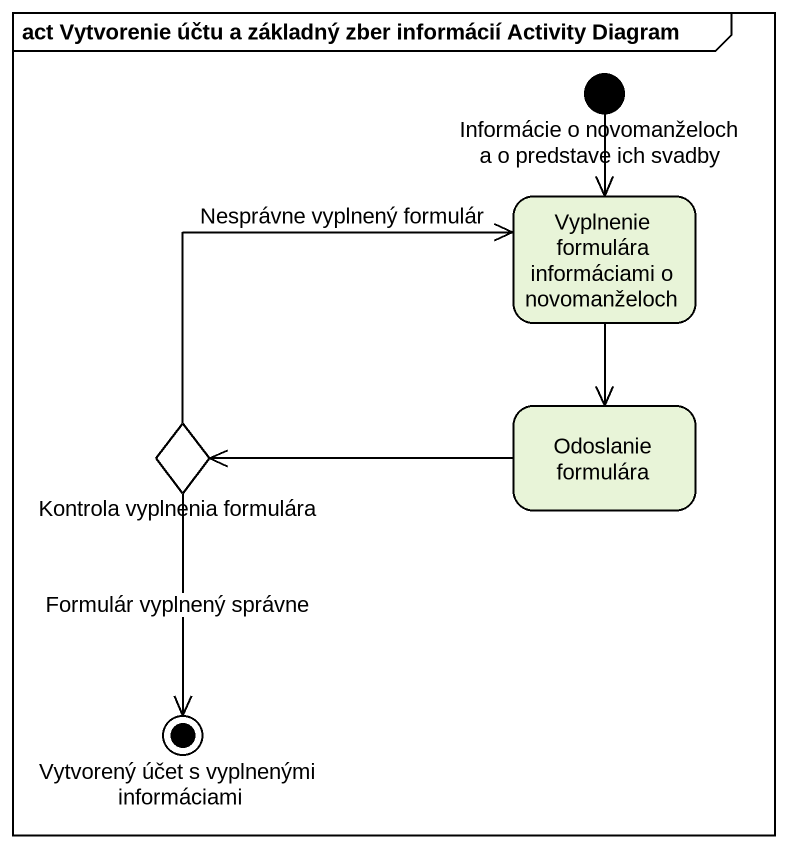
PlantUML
@startuml
mainframe act Vytvorenie účtu a základný zber informácií Activity Diagram
hide empty description
state "Informácie o novomanželoch a o predstave ich svadby" as Informácie_o_novomanželoch <<start>>
state "Vyplnenie formulára informáciami o novomanželoch" as Vyplnenie_formulára
state "Kontrola vyplnenia formulára" as Kontrola_vyplnenia_formulára <<choice>>
state "Odoslanie formulára" as Odoslanie_formulára
state "Vytvorený účet s vyplnenými informáciami" as Vytvorený_účet_s_vyplnenými <<end>>
Informácie_o_novomanželoch --> Vyplnenie_formulára
Vyplnenie_formulára --> Odoslanie_formulára
Kontrola_vyplnenia_formulára -right-> Vyplnenie_formulára : Nesprávne vyplnený formulár
Kontrola_vyplnenia_formulára --> Vytvorený_účet_s_vyplnenými : Formulár vyplnený správne
Odoslanie_formulára -left-> Kontrola_vyplnenia_formulára
@enduml
